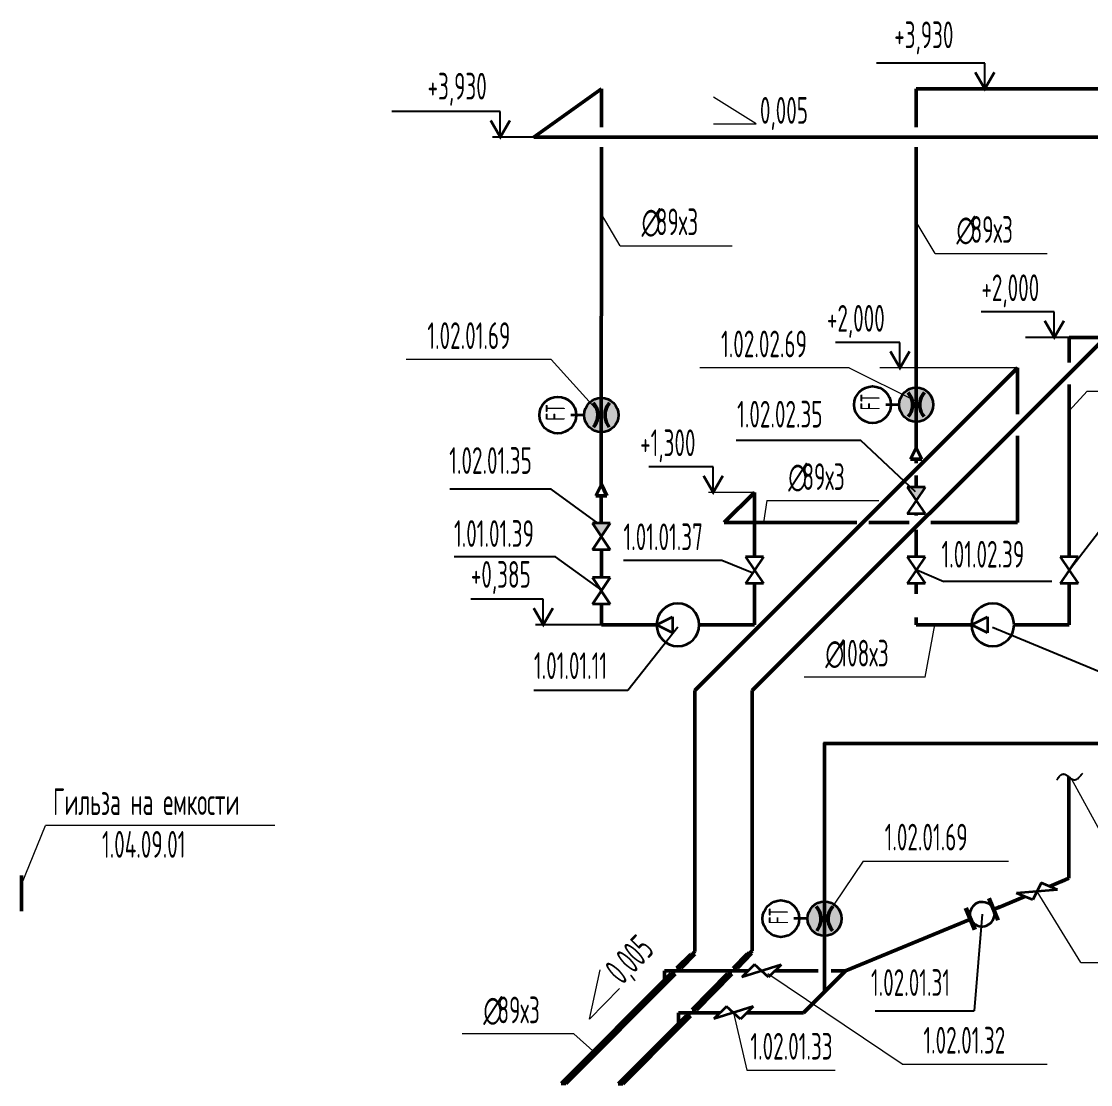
# Model space of a CAD drawing. Header units: millimetres. Extents: x -2281 to 17340, y -2563 to 4166.
# Drawn here: x 5667.4 to 5767.5, y 337.9 to 437.5 of the extents above; entities that cross this region are included whole.
import ezdxf

# ---------------------------------------------------------------- set-up
doc = ezdxf.new("R2010")
doc.units = ezdxf.units.MM
for name, pattern in [('K5LT32775', [0]), ('K5LT32777', [0]), ('K5LT32781', [0]), ('K5LT32782', [0]), ('K5LT32783', [0]), ('K5LT32784', [0]), ('K5LT32797', [0]), ('K5LT32799', [0]), ('K5LT32801', [0]), ('K5LT32823', [0]), ('K5LT32826', [0]), ('K5LT_THIN', [0])]:
    doc.linetypes.add(name, pattern=pattern)
doc.layers.add('Системный слой', color=7, linetype='Continuous')
doc.styles.add('KTEXTSTYLE', font='GOST_AU.SHX', dxfattribs={"width": 0.96, "height": 5})

# ---------------------------------------------------------------- blocks, each defined once
blk = doc.blocks.new('U1123')
at = {"layer": 'Системный слой', "true_color": 0xcc99ff}
blk.add_hatch(color=191, dxfattribs=at).paths.add_polyline_path([(5751.21, 399.96), (5751.5, 399.99), (5751.78, 400.07), (5752.04, 400.2), (5752.27, 400.37), (5752.47, 400.59), (5752.63, 400.83), (5752.74, 401.1), (5752.79, 401.39), (5752.8, 401.68), (5752.75, 401.97), (5752.65, 402.24), (5752.5, 402.49), (5752.31, 402.71), (5752.08, 402.89), (5751.83, 403.03), (5751.55, 403.12), (5751.26, 403.16), (5751.21, 403.16), (5750.92, 403.13), (5750.63, 403.05), (5750.37, 402.92), (5750.14, 402.75), (5749.94, 402.54), (5749.78, 402.29), (5749.68, 402.02), (5749.62, 401.73), (5749.61, 401.44), (5749.66, 401.15), (5749.76, 400.88), (5749.91, 400.63), (5750.1, 400.41), (5750.33, 400.23), (5750.58, 400.09), (5750.86, 400), (5751.15, 399.96)])
at = {"layer": 'Системный слой', "color": 191, "linetype": 'K5LT32797', "lineweight": 35, "true_color": 0xbf7fff}
blk.add_line((5749.61, 401.56), (5748.35, 401.56), dxfattribs=at)
for centre, radius in [((5747.12, 401.56), 1.72), ((5751.21, 401.56), 1.6)]:
    blk.add_circle(centre, radius, dxfattribs=at)
at = {"layer": 'Системный слой', "color": 5, "linetype": 'K5LT32775', "lineweight": 50, "true_color": 0x0000ff}
for points in [[(5750.47, 400.44), (5750.68, 400.69), (5751.01, 401.47), (5750.77, 402.33), (5750.44, 402.69)], [(5751.94, 400.44), (5751.73, 400.69), (5751.4, 401.47), (5751.64, 402.33), (5751.97, 402.69)]]:
    blk.add_open_spline(points, degree=3, knots=[0, 0, 0, 0, 1.610496, 4, 4, 4, 4], dxfattribs=at)
at = {"layer": 'Системный слой', "color": 7, "insert": (5745.99, 401.03), "char_height": 2.5, "attachment_point": 1, "rotation": 90, "style": 'KTEXTSTYLE'}
blk.add_mtext('\\H3.5;\\W0.965;\\Q15;\\Q0;\\W0.715;\\H1.80;FT', dxfattribs=at)
blk = doc.blocks.new('U1124')
at = {"layer": 'Системный слой', "true_color": 0xffc0cb}
blk.add_hatch(color=254, dxfattribs=at).paths.add_polyline_path([(5721.72, 398.99), (5722.01, 399.01), (5722.29, 399.09), (5722.56, 399.22), (5722.79, 399.4), (5722.99, 399.61), (5723.14, 399.86), (5723.25, 400.13), (5723.31, 400.41), (5723.32, 400.7), (5723.27, 400.99), (5723.17, 401.27), (5723.02, 401.52), (5722.83, 401.74), (5722.6, 401.92), (5722.34, 402.06), (5722.07, 402.15), (5721.78, 402.18), (5721.72, 402.18), (5721.43, 402.16), (5721.15, 402.08), (5720.89, 401.95), (5720.66, 401.77), (5720.46, 401.56), (5720.3, 401.31), (5720.19, 401.04), (5720.13, 400.76), (5720.13, 400.47), (5720.18, 400.18), (5720.28, 399.91), (5720.42, 399.65), (5720.62, 399.43), (5720.84, 399.25), (5721.1, 399.11), (5721.38, 399.03), (5721.67, 398.99)])
at = {"layer": 'Системный слой', "color": 191, "linetype": 'K5LT32797', "lineweight": 35, "true_color": 0xbf7fff}
blk.add_line((5720.13, 400.59), (5718.86, 400.59), dxfattribs=at)
for centre, radius in [((5717.64, 400.59), 1.72), ((5721.72, 400.59), 1.6)]:
    blk.add_circle(centre, radius, dxfattribs=at)
at = {"layer": 'Системный слой', "color": 5, "linetype": 'K5LT32775', "lineweight": 50, "true_color": 0x0000ff}
for points in [[(5720.99, 399.46), (5721.19, 399.72), (5721.53, 400.49), (5721.29, 401.35), (5720.96, 401.72)], [(5722.46, 399.46), (5722.25, 399.72), (5721.92, 400.49), (5722.15, 401.35), (5722.49, 401.72)]]:
    blk.add_open_spline(points, degree=3, knots=[0, 0, 0, 0, 1.610496, 4, 4, 4, 4], dxfattribs=at)
at = {"layer": 'Системный слой', "color": 7, "insert": (5716.51, 400.06), "char_height": 2.5, "attachment_point": 1, "rotation": 90, "style": 'KTEXTSTYLE'}
blk.add_mtext('\\H3.5;\\W0.965;\\Q15;\\Q0;\\W0.715;\\H1.80;FT', dxfattribs=at)
blk = doc.blocks.new('U1136')
at = {"layer": 'Системный слой', "color": 7, "linetype": 'K5LT32777', "lineweight": 25}
for p, q in [((5717.42, 387.32), (5707.92, 387.32)), ((5721.78, 384.14), (5717.42, 387.32))]:
    blk.add_line(p, q, dxfattribs=at)
blk = doc.blocks.new('U1137')
at = {"layer": 'Системный слой', "color": 7, "linetype": 'K5LT32777', "lineweight": 25}
for p, q in [((5717.02, 393.64), (5707.51, 393.64)), ((5721.38, 390.45), (5717.02, 393.64))]:
    blk.add_line(p, q, dxfattribs=at)
blk = doc.blocks.new('U1138')
at = {"layer": 'Системный слой', "color": 7, "linetype": 'K5LT32777', "lineweight": 25}
for p, q in [((5746.02, 398.22), (5734.35, 398.22)), ((5751.15, 393.4), (5746.02, 398.22))]:
    blk.add_line(p, q, dxfattribs=at)
blk = doc.blocks.new('U1139')
at = {"layer": 'Системный слой', "true_color": 0xffc0cb}
blk.add_hatch(color=254, dxfattribs=at).paths.add_polyline_path([(5742.62, 351.81), (5742.91, 351.83), (5743.19, 351.91), (5743.46, 352.04), (5743.69, 352.22), (5743.89, 352.43), (5744.04, 352.68), (5744.15, 352.95), (5744.21, 353.23), (5744.22, 353.52), (5744.17, 353.81), (5744.07, 354.09), (5743.92, 354.34), (5743.73, 354.56), (5743.5, 354.74), (5743.24, 354.88), (5742.97, 354.97), (5742.68, 355), (5742.62, 355), (5742.33, 354.98), (5742.05, 354.9), (5741.79, 354.77), (5741.56, 354.59), (5741.36, 354.38), (5741.2, 354.13), (5741.09, 353.86), (5741.03, 353.58), (5741.03, 353.29), (5741.08, 353), (5741.18, 352.73), (5741.32, 352.47), (5741.52, 352.25), (5741.74, 352.07), (5742, 351.93), (5742.28, 351.85), (5742.57, 351.81)])
at = {"layer": 'Системный слой', "color": 191, "linetype": 'K5LT32797', "lineweight": 35, "true_color": 0xbf7fff}
blk.add_line((5741.02, 353.41), (5739.76, 353.41), dxfattribs=at)
for centre, radius in [((5738.54, 353.41), 1.72), ((5742.62, 353.41), 1.6)]:
    blk.add_circle(centre, radius, dxfattribs=at)
at = {"layer": 'Системный слой', "color": 5, "linetype": 'K5LT32775', "lineweight": 50, "true_color": 0x0000ff}
for points in [[(5741.89, 352.28), (5742.09, 352.54), (5742.43, 353.31), (5742.19, 354.17), (5741.85, 354.54)], [(5743.36, 352.28), (5743.15, 352.54), (5742.82, 353.31), (5743.05, 354.17), (5743.39, 354.54)]]:
    blk.add_open_spline(points, degree=3, knots=[0, 0, 0, 0, 1.610496, 4, 4, 4, 4], dxfattribs=at)
at = {"layer": 'Системный слой', "color": 7, "insert": (5737.41, 352.88), "char_height": 2.5, "attachment_point": 1, "rotation": 90, "style": 'KTEXTSTYLE'}
blk.add_mtext('\\H3.5;\\W0.965;\\Q15;\\Q0;\\W0.715;\\H1.80;FT', dxfattribs=at)
blk = doc.blocks.new('T37')
at = {"layer": 'Системный слой', "color": 7, "linetype": 'K5LT_THIN', "lineweight": 13}
for p, q in [((5736.21, 427.88), (5732.21, 430.38)), ((5732.21, 427.88), (5736.21, 427.88))]:
    blk.add_line(p, q, dxfattribs=at)
at = {"layer": 'Системный слой', "color": 7, "insert": (5736.57, 430.38), "char_height": 2.5, "attachment_point": 1, "style": 'KTEXTSTYLE'}
blk.add_mtext('\\H3.5;\\W0.965;\\Q15;\\Q0;\\W0.715;\\H2.50;0,005', dxfattribs=at)
blk = doc.blocks.new('U1384')
at = {"layer": 'Системный слой', "color": 7, "linetype": 'K5LT_THIN', "lineweight": 13}
for q in [(5751.21, 418.7), (5763.46, 415.72)]:
    blk.add_line((5752.98, 415.72), q, dxfattribs=at)
at = {"layer": 'Системный слой', "color": 7, "char_height": 2.5, "attachment_point": 1, "style": 'KTEXTSTYLE'}
for s, insert in [('\\H3.5;\\W0.965;\\Q15;\\Q0;\\W0.715;\\H2.50;∅', (5754.98, 419.22)), ('\\H3.5;\\W0.965;\\Q15;\\Q0;\\W0.715;\\H2.50;89х3', (5756.3, 419.22))]:
    blk.add_mtext(s, dxfattribs=dict(at, insert=insert))
blk = doc.blocks.new('U1385')
at = {"layer": 'Системный слой', "color": 7, "linetype": 'K5LT_THIN', "lineweight": 13}
for q in [(5721.72, 419.42), (5733.98, 416.44)]:
    blk.add_line((5723.49, 416.44), q, dxfattribs=at)
at = {"layer": 'Системный слой', "color": 7, "char_height": 2.5, "attachment_point": 1, "style": 'KTEXTSTYLE'}
for s, insert in [('\\H3.5;\\W0.965;\\Q15;\\Q0;\\W0.715;\\H2.50;∅', (5725.49, 419.94)), ('\\H3.5;\\W0.965;\\Q15;\\Q0;\\W0.715;\\H2.50;89х3', (5726.82, 419.94))]:
    blk.add_mtext(s, dxfattribs=dict(at, insert=insert))
blk = doc.blocks.new('U1386')
at = {"layer": 'Системный слой', "color": 7, "linetype": 'K5LT_THIN', "lineweight": 13}
for q in [(5765.54, 400.97), (5777.71, 402.83)]:
    blk.add_line((5767.23, 402.83), q, dxfattribs=at)
at = {"layer": 'Системный слой', "color": 7, "char_height": 2.5, "attachment_point": 1, "style": 'KTEXTSTYLE'}
for s, insert in [('\\H3.5;\\W0.965;\\Q15;\\Q0;\\W0.715;\\H2.50;∅', (5769.23, 406.33)), ('\\H3.5;\\W0.965;\\Q15;\\Q0;\\W0.715;\\H2.50;89х3', (5770.55, 406.33))]:
    blk.add_mtext(s, dxfattribs=dict(at, insert=insert))
blk = doc.blocks.new('U1387')
at = {"layer": 'Системный слой', "color": 7, "linetype": 'K5LT_THIN', "lineweight": 13}
for q in [(5736.89, 390.51), (5747.71, 392.57)]:
    blk.add_line((5737.23, 392.57), q, dxfattribs=at)
at = {"layer": 'Системный слой', "color": 7, "char_height": 2.5, "attachment_point": 1, "style": 'KTEXTSTYLE'}
for s, insert in [('\\H3.5;\\W0.965;\\Q15;\\Q0;\\W0.715;\\H2.50;∅', (5739.23, 396.07)), ('\\H3.5;\\W0.965;\\Q15;\\Q0;\\W0.715;\\H2.50;89х3', (5740.55, 396.07))]:
    blk.add_mtext(s, dxfattribs=dict(at, insert=insert))
blk = doc.blocks.new('U1392')
at = {"layer": 'Системный слой', "color": 7, "linetype": 'K5LT_THIN', "lineweight": 13}
for q in [(5708.67, 342.61), (5721.2, 340.79)]:
    blk.add_line((5719.15, 342.61), q, dxfattribs=at)
at = {"layer": 'Системный слой', "color": 7, "char_height": 2.5, "attachment_point": 1, "style": 'KTEXTSTYLE'}
for s, insert in [('\\H3.5;\\W0.965;\\Q15;\\Q0;\\W0.715;\\H2.50;∅', (5710.67, 346.11)), ('\\H3.5;\\W0.965;\\Q15;\\Q0;\\W0.715;\\H2.50;89х3', (5711.99, 346.11))]:
    blk.add_mtext(s, dxfattribs=dict(at, insert=insert))
blk = doc.blocks.new('U1394')
at = {"layer": 'Системный слой', "color": 7, "linetype": 'K5LT_THIN', "lineweight": 13}
for q in [(5752.95, 380.94), (5740.7, 376.03)]:
    blk.add_line((5752.04, 376.03), q, dxfattribs=at)
at = {"layer": 'Системный слой', "color": 7, "char_height": 2.5, "attachment_point": 1, "style": 'KTEXTSTYLE'}
for s, insert in [('\\H3.5;\\W0.965;\\Q15;\\Q0;\\W0.715;\\H2.50;∅', (5742.7, 379.53)), ('\\H3.5;\\W0.965;\\Q15;\\Q0;\\W0.715;\\H2.50;108х3', (5744.02, 379.53))]:
    blk.add_mtext(s, dxfattribs=dict(at, insert=insert))
blk = doc.blocks.new('U1396')
at = {"layer": 'Системный слой', "color": 7, "linetype": 'K5LT_THIN', "lineweight": 13}
for q in [(5730.93, 405), (5751.21, 401.88)]:
    blk.add_line((5744.92, 405), q, dxfattribs=at)
at = {"layer": 'Системный слой', "color": 7, "insert": (5732.93, 408.5), "char_height": 2.5, "attachment_point": 1, "style": 'KTEXTSTYLE'}
blk.add_mtext('\\H3.5;\\W0.965;\\Q15;\\Q0;\\W0.715;\\H2.50;{\\c255;1.02.02.69}', dxfattribs=at)
blk = doc.blocks.new('U1397')
at = {"layer": 'Системный слой', "color": 7, "linetype": 'K5LT_THIN', "lineweight": 13}
for q in [(5703.42, 405.78), (5721.72, 400.59)]:
    blk.add_line((5717.02, 405.78), q, dxfattribs=at)
at = {"layer": 'Системный слой', "color": 7, "insert": (5705.42, 409.28), "char_height": 2.5, "attachment_point": 1, "style": 'KTEXTSTYLE'}
blk.add_mtext('\\H3.5;\\W0.965;\\Q15;\\Q0;\\W0.715;\\H2.50;{\\c255;1.02.01.69}', dxfattribs=at)
blk = doc.blocks.new('U1401')
at = {"layer": 'Системный слой', "color": 7, "linetype": 'K5LT_THIN', "lineweight": 13}
for q in [(5765.75, 366.52), (5779.1, 361.33)]:
    blk.add_line((5768.61, 361.33), q, dxfattribs=at)
at = {"layer": 'Системный слой', "color": 7, "char_height": 2.5, "attachment_point": 1, "style": 'KTEXTSTYLE'}
for s, insert in [('\\H3.5;\\W0.965;\\Q15;\\Q0;\\W0.715;\\H2.50;∅', (5770.61, 364.83)), ('\\H3.5;\\W0.965;\\Q15;\\Q0;\\W0.715;\\H2.50;89х3', (5771.94, 364.83))]:
    blk.add_mtext(s, dxfattribs=dict(at, insert=insert))
blk = doc.blocks.new('U1402')
at = {"layer": 'Системный слой', "color": 7, "linetype": 'K5LT_THIN', "lineweight": 13}
for q in [(5762.53, 355.96), (5780.21, 349.3)]:
    blk.add_line((5766.62, 349.3), q, dxfattribs=at)
at = {"layer": 'Системный слой', "color": 7, "insert": (5768.62, 352.8), "char_height": 2.5, "attachment_point": 1, "style": 'KTEXTSTYLE'}
blk.add_mtext('\\H3.5;\\W0.965;\\Q15;\\Q0;\\W0.715;\\H2.50;1.02.01.36', dxfattribs=at)
blk = doc.blocks.new('U1403')
at = {"layer": 'Системный слой', "color": 7, "linetype": 'K5LT_THIN', "lineweight": 13}
for q in [(5742.62, 353.41), (5759.85, 358.8)]:
    blk.add_line((5746.25, 358.8), q, dxfattribs=at)
at = {"layer": 'Системный слой', "color": 7, "insert": (5748.25, 362.3), "char_height": 2.5, "attachment_point": 1, "style": 'KTEXTSTYLE'}
blk.add_mtext('\\H3.5;\\W0.965;\\Q15;\\Q0;\\W0.715;\\H2.50;{\\c255;1.02.01.69}', dxfattribs=at)
blk = doc.blocks.new('U1404')
at = {"layer": 'Системный слой', "color": 7, "linetype": 'K5LT_THIN', "lineweight": 13}
for q in [(5737.31, 348.24), (5763.47, 339.77)]:
    blk.add_line((5749.88, 339.77), q, dxfattribs=at)
at = {"layer": 'Системный слой', "color": 7, "insert": (5751.88, 343.27), "char_height": 2.5, "attachment_point": 1, "style": 'KTEXTSTYLE'}
blk.add_mtext('\\H3.5;\\W0.965;\\Q15;\\Q0;\\W0.715;\\H2.50;{\\c255;1.02.01.32}', dxfattribs=at)
blk = doc.blocks.new('T62')
at = {"layer": 'Системный слой', "color": 7, "char_height": 2.5, "attachment_point": 1, "style": 'KTEXTSTYLE'}
for s, insert in [('\\H3.5;\\W0.965;\\Q15;\\Q0;\\W0.715;\\H2.50;Гильза на емкости', (5670.36, 365.62)), ('\\H3.5;\\W0.965;\\Q15;\\Q0;\\W0.715;\\H2.50;     1.04.09.01', (5670.36, 361.62))]:
    blk.add_mtext(s, dxfattribs=dict(at, insert=insert))
blk = doc.blocks.new('T69')
at = {"layer": 'Системный слой', "color": 7, "linetype": 'K5LT_THIN', "lineweight": 13}
for q in [(5721.62, 348.61), (5723.41, 346.86)]:
    blk.add_line((5720.61, 344), q, dxfattribs=at)
at = {"layer": 'Системный слой', "color": 7, "insert": (5721.87, 348.87), "char_height": 2.5, "attachment_point": 1, "rotation": 45.6595, "style": 'KTEXTSTYLE'}
blk.add_mtext('\\H3.5;\\W0.965;\\Q15;\\Q0;\\W0.715;\\H2.50;0,005', dxfattribs=at)

msp = doc.modelspace()

# ---------------------------------------------------------------- hatches: boundary and pattern name
at = {"layer": 'Системный слой', "true_color": 0xcc99ff}
for points in [[(5751.20605, 392.57322), (5752.03939, 393.82322), (5750.37272, 393.82322)], [(5734.46691, 348.78704), (5735.79403, 350.13897), (5735.39288, 350.13897), (5734.0655, 348.78704)], [(5733.53203, 348.2436), (5730.23253, 344.88242), (5730.63394, 344.88242), (5733.93344, 348.2436)], [(5723.71579, 337.93527), (5729.08294, 343.30243), (5730.07501, 344.31303), (5729.6924, 344.31303), (5723.31464, 337.93527)]]:
    msp.add_hatch(color=191, dxfattribs=at).paths.add_polyline_path(points)
at = {"layer": 'Системный слой', "true_color": 0xffc0cb}
msp.add_hatch(color=254, dxfattribs=at).paths.add_polyline_path([(5721.71609, 389.20454), (5722.54942, 390.45454), (5720.88275, 390.45454)])
h = msp.add_hatch(color=254, dxfattribs=at)
h.paths.add_polyline_path([(5696.94099, 316.53088), (5709.84494, 329.43972), (5709.84494, 329.84103), (5696.53983, 316.53088)])
h.paths.add_polyline_path([(5717.15044, 337.14929), (5711.12717, 331.12375), (5711.12717, 330.72244), (5717.55159, 337.14929)])
h.paths.add_polyline_path([(5727.62879, 347.63161), (5717.98222, 337.98139), (5718.38337, 337.98139), (5727.62879, 347.2303)])
h.paths.add_polyline_path([(5727.62879, 347.2303), (5728.62274, 348.22463), (5728.22159, 348.22463), (5727.62879, 347.63161)])
h.paths.add_polyline_path([(5730.06425, 350.06799), (5728.78378, 348.78704), (5729.18493, 348.78704), (5730.46541, 350.06799)])

# ---------------------------------------------------------------- linework, layer by layer
at = {"layer": 'Системный слой', "color": 7, "linetype": 'K5LT32823', "lineweight": 25}
for p, q in [((5757.63344, 433.54601), (5747.48138, 433.54601)), ((5757.63344, 433.54601), (5749.13272, 433.54601)), ((5756.73344, 432.70126), (5757.63344, 431.14241)), ((5756.73344, 432.70126), (5757.63344, 431.14241)), ((5757.63344, 431.14241), (5757.63344, 433.54601)), ((5757.63344, 431.14241), (5757.63344, 433.54601)), ((5757.63344, 431.14241), (5758.53344, 432.70126)), ((5757.63344, 431.14241), (5758.53344, 432.70126)), ((5712.25334, 429.02873), (5702.10129, 429.02873)), ((5712.25334, 429.02873), (5705.59437, 429.02873)), ((5712.25334, 426.62514), (5712.25334, 429.02873)), ((5712.25334, 426.62514), (5712.25334, 429.02873)), ((5711.35334, 428.18398), (5712.25334, 426.62514)), ((5711.35334, 428.18398), (5712.25334, 426.62514)), ((5712.25334, 426.62514), (5713.15334, 428.18398)), ((5712.25334, 426.62514), (5713.15334, 428.18398)), ((5717.69708, 426.62514), (5711.50935, 426.62514)), ((5717.69708, 426.62514), (5711.50935, 426.62514)), ((5764.14534, 410.26246), (5757.29918, 410.26246)), ((5764.14534, 407.85887), (5764.14534, 410.26246)), ((5763.24534, 409.41772), (5764.14534, 407.85887)), ((5764.14534, 407.85887), (5765.04534, 409.41772)), ((5765.53939, 407.85887), (5761.45973, 407.85887)), ((5749.68597, 407.40047), (5743.65264, 407.40047)), ((5749.68597, 404.99688), (5749.68597, 407.40047)), ((5748.78597, 406.55572), (5749.68597, 404.99688)), ((5749.68597, 404.99688), (5750.58597, 406.55572)), ((5732.19381, 395.74291), (5726.16048, 395.74291)), ((5732.19381, 393.33932), (5732.19381, 395.74291)), ((5716.27898, 383.3458), (5709.49584, 383.3458)), ((5716.27898, 380.9422), (5716.27898, 383.3458)), ((5715.37898, 382.50105), (5716.27898, 380.9422)), ((5716.27898, 380.9422), (5717.17898, 382.50105)), ((5721.72272, 380.9422), (5715.535, 380.9422))]:
    msp.add_line(p, q, dxfattribs=at)
at = {"layer": 'Системный слой', "color": 211, "linetype": 'K5LT32783', "lineweight": 50, "true_color": 0xff7fff}
for p, q in [((5721.72272, 431.16086), (5715.37898, 426.62514)), ((5721.72143, 427.55847), (5721.72272, 431.16086)), ((5715.37898, 426.62514), (5880.2268, 426.62514)), ((5721.70945, 394.04449), (5721.72077, 425.6918)), ((5730.4797, 374.79811), (5760.70569, 404.99688)), ((5760.70569, 404.99688), (5760.70569, 400.66911)), ((5760.70569, 398.6264), (5760.70569, 390.51092)), ((5751.20606, 396.46761), (5750.68522, 396.46761)), ((5751.72689, 396.46761), (5751.20606, 396.46761)), ((5721.20189, 393.02937), (5721.72272, 394.07104)), ((5721.72272, 394.07104), (5722.24356, 393.02937)), ((5751.20606, 393.82322), (5751.20606, 394.52047)), ((5721.72272, 393.02937), (5721.20189, 393.02937)), ((5721.71392, 390.45454), (5721.70945, 393.02937)), ((5722.24356, 393.02937), (5721.72272, 393.02937)), ((5736.05606, 393.33932), (5733.22763, 390.51089)), ((5736.05606, 391.1922), (5736.05606, 393.33932)), ((5733.22763, 390.51089), (5745.63158, 390.5109)), ((5746.78173, 390.5109), (5750.53913, 390.51091)), ((5752.58352, 390.51091), (5760.70569, 390.51092)), ((5721.72272, 385.37971), (5721.71825, 387.95454)), ((5751.20606, 387.31721), (5751.20606, 388.01446)), ((5730.4797, 350.33144), (5730.4797, 374.79811)), ((5765.5163, 358.58127), (5765.5163, 366.68799)), ((5765.5163, 357.19843), (5765.5163, 358.58127)), ((5763.682, 356.43763), (5765.00135, 356.98485)), ((5764.81191, 356.90628), (5765.5163, 357.19843)), ((5758.78089, 354.40484), (5761.37275, 355.47985)), ((5758.53851, 354.30431), (5759.02327, 354.50537)), ((5744.58113, 348.51532), (5756.22926, 353.34652)), ((5728.76948, 348.77274), (5730.06425, 350.06799)), ((5729.18493, 348.78704), (5730.4797, 350.08229)), ((5730.06425, 350.06799), (5730.47995, 350.06799)), ((5730.4797, 350.33144), (5730.21635, 350.06799)), ((5728.76924, 348.78704), (5729.18493, 348.78704)), ((5717.98222, 337.98139), (5728.22626, 348.2293)), ((5718.38337, 337.98139), (5728.64171, 348.2436)), ((5727.62879, 348.51532), (5727.62879, 347.2303)), ((5728.20705, 348.22463), (5728.62274, 348.22463)), ((5717.96768, 337.98139), (5718.38337, 337.98139))]:
    msp.add_line(p, q, dxfattribs=at)
at = {"layer": 'Системный слой', "color": 191, "linetype": 'K5LT32781', "lineweight": 50, "true_color": 0xbf7fff}
for p, q in [((5751.20606, 431.14241), (5892.19972, 431.14241)), ((5751.20606, 431.14241), (5751.20606, 427.55847)), ((5751.20606, 425.6918), (5751.20606, 406.2511)), ((5768.92357, 407.85887), (5735.83558, 374.79811)), ((5765.53939, 407.85887), (5765.53939, 405.49883)), ((5768.92357, 407.85887), (5765.53939, 407.85887)), ((5751.20606, 406.2511), (5751.20606, 397.50928)), ((5765.53939, 403.45612), (5765.53939, 387.31721)), ((5750.68522, 396.46761), (5751.20606, 397.50928)), ((5751.20606, 397.50928), (5751.72689, 396.46761)), ((5751.20606, 396.46761), (5751.20606, 396.08035)), ((5751.20606, 394.93124), (5751.20606, 393.82322)), ((5751.20606, 394.52047), (5751.20606, 393.82322)), ((5751.20606, 392.57322), (5751.20606, 392.57321)), ((5736.05606, 391.1922), (5736.05606, 387.31721)), ((5751.20606, 391.32322), (5751.20606, 391.17729)), ((5751.20606, 389.84453), (5751.20606, 388.01446)), ((5751.20606, 388.01446), (5751.20606, 387.31721)), ((5736.05606, 384.81721), (5736.05606, 380.9422)), ((5751.20606, 384.81721), (5751.20606, 383.82588)), ((5765.53939, 384.81721), (5765.53939, 380.9422)), ((5721.72272, 380.9422), (5721.72272, 382.87971)), ((5751.20606, 381.63084), (5751.20606, 380.9422)), ((5726.88939, 380.9422), (5721.72272, 380.9422)), ((5736.05606, 380.9422), (5730.88939, 380.9422)), ((5756.37272, 380.9422), (5751.20606, 380.9422)), ((5765.53939, 380.9422), (5760.37272, 380.9422)), ((5735.83558, 374.79811), (5735.83558, 350.39811)), ((5822.04502, 369.81043), (5742.52982, 369.81043)), ((5735.37834, 350.13897), (5735.79403, 350.13897)), ((5735.83558, 350.39811), (5735.58619, 350.13897)), ((5734.05121, 348.78704), (5734.48454, 348.78704)), ((5733.51775, 348.2436), (5733.93344, 348.2436)), ((5744.58113, 348.51532), (5740.66354, 344.59773)), ((5728.92893, 344.59773), (5728.92893, 343.223)), ((5732.83508, 344.59773), (5728.92893, 344.59773)), ((5730.21825, 344.88242), (5730.63394, 344.88242)), ((5734.10692, 344.59773), (5734.0841, 344.59773)), ((5740.66354, 344.59773), (5735.35554, 344.59773)), ((5729.65931, 344.31303), (5730.07501, 344.31303)), ((5723.30009, 337.93527), (5723.71579, 337.93527))]:
    msp.add_line(p, q, dxfattribs=at)
at = {"layer": 'Системный слой', "color": 7, "linetype": 'K5LT_THIN', "lineweight": 13}
for p, q in [((5760.70569, 404.99688), (5747.79163, 404.99688)), ((5736.05606, 393.33932), (5731.74381, 393.33932)), ((5734.0841, 344.59773), (5735.33989, 339.20195)), ((5735.33989, 339.20195), (5743.61587, 339.20195))]:
    msp.add_line(p, q, dxfattribs=at)
at = {"layer": 'Системный слой', "color": 191, "linetype": 'K5LT32797', "lineweight": 35, "true_color": 0xbf7fff}
for p, q in [((5750.37272, 393.82322), (5752.03939, 391.32322)), ((5752.03939, 393.82322), (5750.37272, 393.82322)), ((5752.03939, 393.82322), (5750.37272, 391.32322)), ((5752.03939, 391.32322), (5750.37272, 391.32322)), ((5735.22272, 387.31721), (5736.88939, 384.81721)), ((5736.88939, 387.31721), (5735.22272, 387.31721)), ((5736.88939, 387.31721), (5735.22272, 384.81721)), ((5750.37272, 387.31721), (5752.03939, 384.81721)), ((5752.03939, 387.31721), (5750.37272, 387.31721)), ((5752.03939, 387.31721), (5750.37272, 384.81721)), ((5764.70605, 387.31721), (5766.37272, 384.81721)), ((5766.37272, 387.31721), (5764.70605, 387.31721)), ((5766.37272, 387.31721), (5764.70605, 384.81721)), ((5736.88939, 384.81721), (5735.22272, 384.81721)), ((5752.03939, 384.81721), (5750.37272, 384.81721)), ((5766.37272, 384.81721), (5764.70605, 384.81721)), ((5726.88939, 380.9422), (5728.38939, 381.6922)), ((5728.38939, 381.6922), (5728.38939, 380.1922)), ((5756.37272, 380.9422), (5757.87272, 381.6922)), ((5757.87272, 381.6922), (5757.87272, 380.1922)), ((5728.38939, 380.1922), (5726.88939, 380.9422)), ((5757.87272, 380.1922), (5756.37272, 380.9422))]:
    msp.add_line(p, q, dxfattribs=at)
at = {"layer": 'Системный слой', "color": 211, "linetype": 'K5LT32799', "lineweight": 35, "true_color": 0xff7fff}
for p, q in [((5720.88275, 390.45454), (5722.54942, 387.95454)), ((5722.54942, 390.45454), (5720.88275, 390.45454)), ((5722.54942, 390.45454), (5720.88275, 387.95454)), ((5722.54942, 387.95454), (5720.88275, 387.95454)), ((5720.88939, 385.37971), (5722.55605, 382.87971)), ((5722.55605, 385.37971), (5720.88939, 385.37971)), ((5722.55605, 385.37971), (5720.88939, 382.87971)), ((5722.55605, 382.87971), (5720.88939, 382.87971)), ((5762.91195, 356.75618), (5762.1428, 355.1613)), ((5764.45205, 356.11909), (5762.91195, 356.75618)), ((5764.45205, 356.11909), (5760.6027, 355.79839)), ((5762.1428, 355.1613), (5760.6027, 355.79839)), ((5758.82487, 353.22832), (5757.98098, 355.2664)), ((5758.96074, 353.28458), (5758.11685, 355.32266)), ((5756.65092, 352.32817), (5755.80703, 354.36625)), ((5756.78679, 352.38443), (5755.9429, 354.42251)), ((5736.05313, 349.1099), (5734.86513, 347.94095)), ((5738.55305, 349.08968), (5734.86513, 347.94095)), ((5737.36504, 347.92074), (5736.05313, 349.1099)), ((5738.55305, 349.08968), (5737.36504, 347.92074)), ((5733.43398, 345.18702), (5732.24597, 344.01807)), ((5735.93389, 345.1668), (5732.24597, 344.01807)), ((5734.74589, 343.99786), (5733.43398, 345.18702)), ((5735.93389, 345.1668), (5734.74589, 343.99786))]:
    msp.add_line(p, q, dxfattribs=at)
at = {"layer": 'Системный слой', "color": 7, "linetype": 'K5LT32777', "lineweight": 25}
for p, q in [((5765.33466, 385.79315), (5768.27264, 389.62128)), ((5732.99362, 386.96231), (5723.78515, 386.96231)), ((5735.85133, 385.79315), (5732.99362, 386.96231)), ((5751.26746, 386.07382), (5753.78939, 385.00298)), ((5763.91508, 385.00298), (5753.78939, 385.00298)), ((5728.87619, 380.71028), (5724.18331, 374.79811)), ((5758.35953, 380.71028), (5769.66292, 376.03092)), ((5723.34998, 374.79811), (5715.37898, 374.79811)), ((5724.18331, 374.79811), (5723.34998, 374.79811)), ((5757.38389, 353.82542), (5756.65092, 344.77521)), ((5747.34953, 344.77521), (5756.65092, 344.77521))]:
    msp.add_line(p, q, dxfattribs=at)
at = {"layer": 'Системный слой', "color": 6, "linetype": 'K5LT32801', "lineweight": 50, "true_color": 0xff00ff}
for p, q in [((5742.62233, 346.55652), (5742.62233, 369.86741)), ((5735.44886, 348.51532), (5727.62879, 348.51532)), ((5742.01114, 348.51532), (5737.96932, 348.51532)), ((5744.58113, 348.51532), (5743.23352, 348.51532))]:
    msp.add_line(p, q, dxfattribs=at)
at = {"layer": 'Системный слой', "color": 7, "linetype": 'K5LT32782', "lineweight": 0}
for p in [(5667.39441, 356.62081), (5691.14883, 362.13209)]:
    msp.add_line(p, (5669.64893, 362.13209), dxfattribs=at)
at = {"layer": 'Системный слой', "color": 150, "linetype": 'K5LT32826', "lineweight": 50, "true_color": 0x007fff}
msp.add_line((5667.39441, 357.44649), (5667.39441, 354.11316), dxfattribs=at)
at = {"layer": 'Системный слой', "color": 200, "linetype": 'K5LT32784', "lineweight": 50, "true_color": 0xbf00ff}
for p, q in [((5735.39288, 350.13897), (5734.05146, 348.77274)), ((5735.79403, 350.13897), (5734.46691, 348.78704)), ((5733.53203, 348.2436), (5730.21849, 344.86812)), ((5733.93344, 348.2436), (5730.63394, 344.88242)), ((5729.6924, 344.31303), (5723.31464, 337.93527)), ((5730.07501, 344.31303), (5729.08294, 343.30243)), ((5729.08294, 343.30243), (5723.71579, 337.93527))]:
    msp.add_line(p, q, dxfattribs=at)
at = {"layer": 'Системный слой', "color": 7, "linetype": 'K5LT32823', "const_width": 0.25}
for points in [[(5756.73344, 432.70126), (5757.63344, 431.14241), (5758.53344, 432.70126)], [(5756.73344, 432.70126), (5757.63344, 431.14241), (5758.53344, 432.70126)], [(5711.35334, 428.18398), (5712.25334, 426.62514), (5713.15334, 428.18398)], [(5711.35334, 428.18398), (5712.25334, 426.62514), (5713.15334, 428.18398)], [(5763.24534, 409.41772), (5764.14534, 407.85887), (5765.04534, 409.41772)], [(5748.78597, 406.55572), (5749.68597, 404.99688), (5750.58597, 406.55572)], [(5731.29381, 394.89816), (5732.19381, 393.33932), (5733.09381, 394.89816)], [(5715.37898, 382.50105), (5716.27898, 380.9422), (5717.17898, 382.50105)]]:
    msp.add_lwpolyline(points, dxfattribs=at)
at = {"layer": 'Системный слой', "color": 191, "linetype": 'K5LT32797', "lineweight": 35, "true_color": 0xbf7fff}
for centre, start, end in [((5728.88939, 380.9422), 0, 180), ((5758.37272, 380.9422), 0, 180), ((5728.88939, 380.9422), 180, 0), ((5758.37272, 380.9422), 180, 0)]:
    msp.add_arc(centre, 2, start, end, dxfattribs=at)
at = {"layer": 'Системный слой', "color": 211, "linetype": 'K5LT32799', "lineweight": 35, "true_color": 0xff7fff}
for start, end in [(38.3352596, 186.6498691), (218.3352596, 6.6498691)]:
    msp.add_arc((5757.38389, 353.82542), 1.14649, start, end, dxfattribs=at)
at = {"layer": 'Системный слой', "color": 7, "linetype": 'K5LT32777', "lineweight": 25}
msp.add_open_spline([(5764.38665, 366.4258), (5764.48494, 366.55517), (5764.59446, 366.7217), (5764.75731, 366.86607), (5764.81511, 366.90655), (5764.86297, 366.93235), (5764.90544, 366.94896), (5764.94447, 366.95878), (5764.98147, 366.96318), (5765.01836, 366.96273), (5765.05751, 366.95746), (5765.10175, 366.94629), (5765.15338, 366.92716), (5765.21616, 366.89658), (5765.29654, 366.84829), (5765.40842, 366.76936), (5765.54362, 366.66391), (5765.68966, 366.55498), (5765.81208, 366.48057), (5765.90235, 366.44317), (5765.96138, 366.42733), (5766.01122, 366.42101), (5766.05811, 366.42116), (5766.10524, 366.42714), (5766.1545, 366.43954), (5766.20697, 366.45939), (5766.26406, 366.48838), (5766.32784, 366.5293), (5766.40177, 366.587), (5766.49239, 366.67086), (5766.63526, 366.82444), (5766.74186, 366.95791), (5766.81477, 367.04858)], degree=3, knots=[0, 0, 0, 0, 5.153283161, 6.125718273, 6.813778764, 7.362557566, 7.82767119, 8.240537968, 8.622095168, 8.993333121, 9.394896267, 9.858888535, 10.421892799, 11.119247208, 12.046709418, 13.360502861, 15.412215119, 17.425725828, 19.07521084, 19.888699557, 20.483094271, 20.987036401, 21.460477721, 21.950422327, 22.473862545, 23.050594356, 23.706749774, 24.479033336, 25.424401504, 26.645332675, 28.348613178, 32, 32, 32, 32], dxfattribs=at)

# ---------------------------------------------------------------- block references
at = {"layer": 'Системный слой'}
for name in ['T37', 'U1385', 'U1384', 'U1397', 'U1396', 'U1386', 'U1123', 'U1124', 'U1138', 'U1387', 'U1137', 'U1136', 'U1394', 'T62', 'U1401', 'U1403', 'U1402', 'U1139', 'T69', 'U1404', 'U1392']:
    msp.add_blockref(name, (0, 0), dxfattribs=at)

# ---------------------------------------------------------------- texts
at = {"layer": 'Системный слой', "color": 7, "char_height": 2.5, "attachment_point": 1, "style": 'KTEXTSTYLE'}
for s, insert in [('\\H3.5;\\W0.965;\\Q15;\\Q0;\\W0.715;\\H2.50;+3,930', (5749.1509, 437.45949)), ('\\H3.5;\\W0.965;\\Q15;\\Q0;\\W0.715;\\H2.50;+3,930', (5705.44032, 432.64475)), ('\\H3.5;\\W0.965;\\Q15;\\Q0;\\W0.715;\\H2.50;+2,000', (5757.31575, 413.76393)), ('\\H3.5;\\W0.965;\\Q15;\\Q0;\\W0.715;\\H2.50;+2,000', (5742.84603, 410.90106)), ('\\H3.5;\\W0.965;\\Q15;\\Q0;\\W0.715;\\H2.50;{\\c255;1.02.02.35}', (5734.4356, 401.92023)), ('\\H3.5;\\W0.965;\\Q15;\\Q0;\\W0.715;\\H2.50;+1,300', (5725.35386, 399.24349)), ('\\H3.5;\\W0.965;\\Q15;\\Q0;\\W0.715;\\H2.50;{\\c255;1.02.01.35}', (5707.46889, 397.57932)), ('\\H3.5;\\W0.965;\\Q15;\\Q0;\\W0.715;\\H2.50;1.01.01.39', (5707.91594, 390.73804)), ('\\H3.5;\\W0.965;\\Q15;\\Q0;\\W0.715;\\H2.50;1.01.01.37', (5723.79225, 390.43264)), ('\\H3.5;\\W0.965;\\Q15;\\Q0;\\W0.715;\\H2.50;1.01.02.39', (5753.57715, 388.80054)), ('\\H3.5;\\W0.965;\\Q15;\\Q0;\\W0.715;\\H2.50;+0,385', (5709.49584, 386.90559)), ('\\H3.5;\\W0.965;\\Q15;\\Q0;\\W0.715;\\H2.50;1.01.01.11', (5715.40039, 378.3644)), ('\\H3.5;\\W0.965;\\Q15;\\Q0;\\W0.715;\\H2.50;1.02.01.31', (5746.96906, 348.67478)), ('\\H3.5;\\W0.965;\\Q15;\\Q0;\\W0.715;\\H2.50;1.02.01.33', (5735.67837, 342.70537))]:
    msp.add_mtext(s, dxfattribs=dict(at, insert=insert))

doc.saveas('drawing.dxf')
